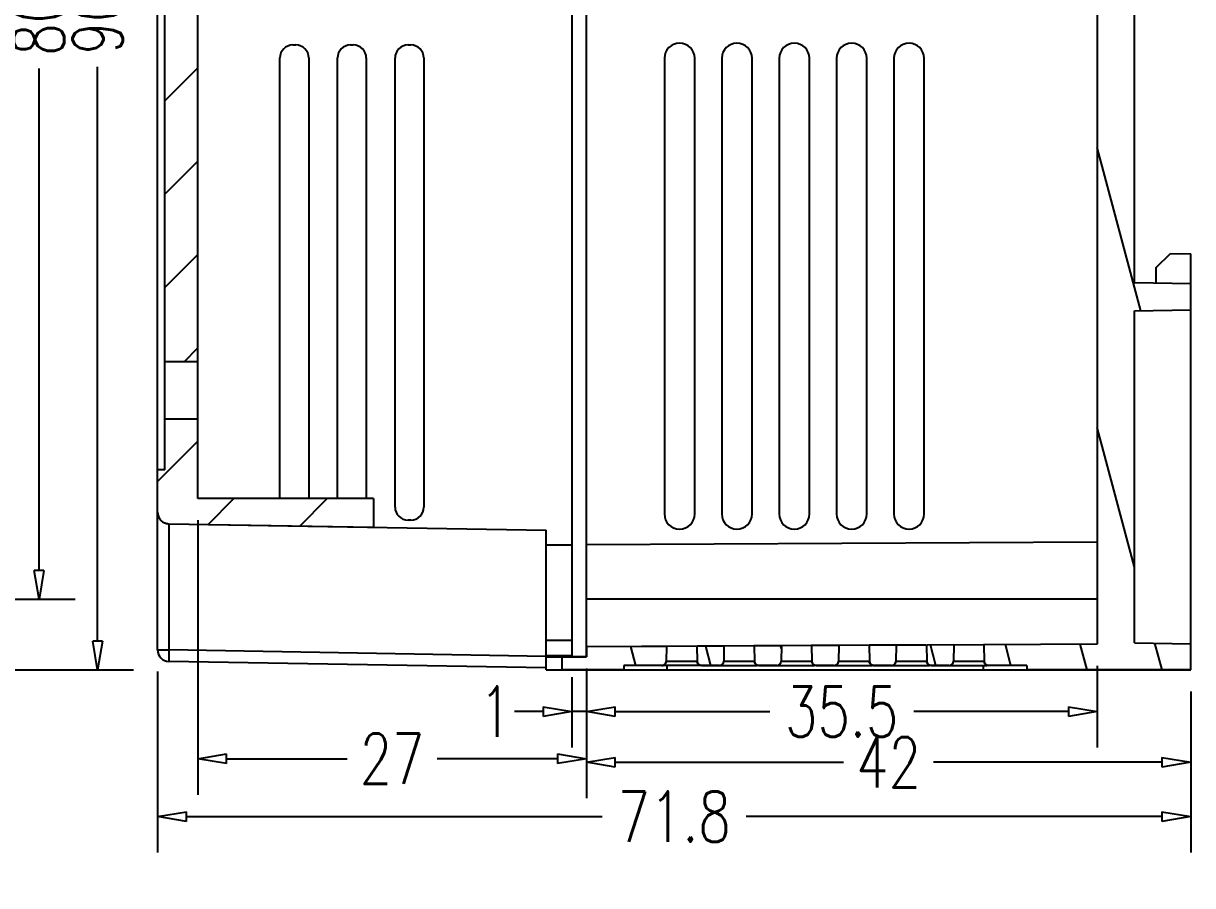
# Model space of a CAD drawing. Header units: millimetres. Extents: x -7873 to 0, y 0 to 2966.
# Drawn here: x -7280 to -7198.8, y 2537.7 to 2597.5 of the extents above; entities that cross this region are included whole.
import ezdxf

# ---------------------------------------------------------------- set-up
doc = ezdxf.new("R2010")
doc.units = ezdxf.units.MM
doc.header["$LTSCALE"] = 0.5
doc.layers.get('0').update_dxf_attribs({"linetype": 'CONTINUOUS'})
doc.layers.get('Defpoints').update_dxf_attribs({"linetype": 'CONTINUOUS'})
doc.layers.add('dim', color=3, linetype='CONTINUOUS')
doc.styles.add('romans', font='romans.shx', dxfattribs={"width": 0.75, "bigfont": 'fangsong.shx'})
doc.dimstyles.new('MSTD', dxfattribs={"dimtxt": 3.5, "dimasz": 2, "dimexe": 2.5, "dimexo": 1.5, "dimgap": 1, "dimtad": 0, "dimzin": 0, "dimdsep": 46, "dimtxsty": 'romans', "dimblk": 'CLOSEDBLANK', "dimcen": 0, "dimclrd": 92, "dimclre": 92, "dimclrt": 3, "dimadec": 0, "dimazin": 0, "dimtfac": 1, "dimtdec": 4, "dimtofl": 0, "dimtmove": 0, "dimatfit": 3, "dimfxl": 0, "dimtolj": 1, "dimtzin": 0, "dimarcsym": 0})

# ---------------------------------------------------------------- blocks, each defined once
blk = doc.blocks.new('_ClosedBlank')
at = {"color": 0, "linetype": 'ByBlock', "lineweight": -2}
for p, q in [((-1, 0.167), (0, 0)), ((-1, 0.167), (-1, -0.167)), ((0, 0), (-1, -0.167))]:
    blk.add_line(p, q, dxfattribs=at)
blk = doc.blocks.new('*D140')
at = {"layer": 'Defpoints', "color": 0}
for p in [(-1102.872, -2520.099), (-1102.872, -2600.099), (-1074.32, -2600.099)]:
    blk.add_point(p, dxfattribs=at)
at = {"layer": 'dim', "color": 92, "lineweight": -2}
for p, q in [((-1101.372, -2520.099), (-1071.82, -2520.099)), ((-1074.32, -2522.099), (-1074.32, -2556.974)), ((-1074.32, -2598.099), (-1074.32, -2563.224)), ((-1101.372, -2600.099), (-1071.82, -2600.099))]:
    blk.add_line(p, q, dxfattribs=at)
at = {"layer": 'dim', "color": 92, "lineweight": -2, "xscale": 2, "yscale": 2, "zscale": 2}
for p, rotation in [((-1074.32, -2520.099), 90), ((-1074.32, -2600.099), 270)]:
    blk.add_blockref('_ClosedBlank', p, dxfattribs=dict(at, rotation=rotation))
at = {"layer": 'dim', "color": 3, "insert": (-1074.32, -2560.099), "char_height": 3.5, "attachment_point": 5, "rotation": 90, "style": 'romans'}
blk.add_mtext('80', dxfattribs=at)
blk = doc.blocks.new('*D142')
at = {"layer": 'Defpoints', "color": 0}
for p in [(-1088.822, -2514.999), (-1088.822, -2604.999), (-1070.248, -2604.999)]:
    blk.add_point(p, dxfattribs=at)
at = {"layer": 'dim', "color": 92, "lineweight": -2}
for p, q in [((-1087.322, -2514.999), (-1067.748, -2514.999)), ((-1070.248, -2516.999), (-1070.248, -2556.874)), ((-1070.248, -2602.999), (-1070.248, -2563.124)), ((-1087.322, -2604.999), (-1067.748, -2604.999))]:
    blk.add_line(p, q, dxfattribs=at)
at = {"layer": 'dim', "color": 92, "lineweight": -2, "xscale": 2, "yscale": 2, "zscale": 2}
for p, rotation in [((-1070.248, -2514.999), 90), ((-1070.248, -2604.999), 270)]:
    blk.add_blockref('_ClosedBlank', p, dxfattribs=dict(at, rotation=rotation))
at = {"layer": 'dim', "color": 3, "insert": (-1070.248, -2559.999), "char_height": 3.5, "attachment_point": 5, "rotation": 90, "style": 'romans'}
blk.add_mtext('90', dxfattribs=at)
blk = doc.blocks.new('*D153')
at = {"layer": 'Defpoints', "color": 0}
for p in [(-1216.934, -2519.35), (-1218.81, -2520.847)]:
    blk.add_point(p, dxfattribs=at)
at = {"layer": 'dim', "color": 92, "lineweight": -2}
for p, q in [((-1209.923, -2513.754), (-1215.371, -2518.103)), ((-1218.81, -2520.847), (-1216.934, -2519.35)), ((-1220.373, -2522.095), (-1221.937, -2523.342))]:
    blk.add_line(p, q, dxfattribs=at)
at = {"layer": 'dim', "color": 92, "lineweight": -2, "xscale": 2, "yscale": 2, "zscale": 2}
for p, rotation in [((-1216.934, -2519.35), 218.5926208496094), ((-1218.81, -2520.847), 38.59262466430664)]:
    blk.add_blockref('_ClosedBlank', p, dxfattribs=dict(at, rotation=rotation))
at = {"layer": 'dim', "color": 3, "insert": (-1205.115, -2509.917), "char_height": 3.5, "attachment_point": 5, "rotation": 38.59263, "style": 'romans'}
blk.add_mtext('4-{\\fArial|b0|i0|c0|p32;M3}', dxfattribs=at)
blk = doc.blocks.new('*D154')
at = {"layer": 'Defpoints', "color": 0}
for p in [(-1229.752, -2523.874), (-1225.995, -2526.351)]:
    blk.add_point(p, dxfattribs=at)
at = {"layer": 'dim', "color": 92, "lineweight": -2}
for p, q in [((-1231.422, -2522.773), (-1233.091, -2521.672)), ((-1229.752, -2523.874), (-1225.995, -2526.351)), ((-1222.656, -2528.553), (-1224.325, -2527.452))]:
    blk.add_line(p, q, dxfattribs=at)
at = {"layer": 'dim', "color": 92, "lineweight": -2, "xscale": 2, "yscale": 2, "zscale": 2}
for p, rotation in [((-1229.752, -2523.874), 326.6013793945312), ((-1225.995, -2526.351), 146.6013793945312)]:
    blk.add_blockref('_ClosedBlank', p, dxfattribs=dict(at, rotation=rotation))
at = {"layer": 'dim', "color": 3, "insert": (-1216.133, -2532.853), "char_height": 3.5, "attachment_point": 5, "rotation": 326.60138, "style": 'romans'}
blk.add_mtext('4-∅4.5', dxfattribs=at)
blk = doc.blocks.new('*D156')
at = {"layer": 'Defpoints', "color": 0}
for p in [(-1066.083, -2603.614), (-994.283, -2604.999), (-1066.083, -2615.19)]:
    blk.add_point(p, dxfattribs=at)
at = {"layer": 'dim', "color": 92, "lineweight": -2}
for p, q in [((-1066.083, -2605.114), (-1066.083, -2617.69)), ((-994.283, -2606.499), (-994.283, -2617.69)), ((-1064.083, -2615.19), (-1035.183, -2615.19)), ((-996.283, -2615.19), (-1025.183, -2615.19))]:
    blk.add_line(p, q, dxfattribs=at)
at = {"layer": 'dim', "color": 92, "lineweight": -2, "xscale": 2, "yscale": 2, "zscale": 2, "rotation": 180}
blk.add_blockref('_ClosedBlank', (-1066.083, -2615.19), dxfattribs=at)
at = {"layer": 'dim', "color": 92, "lineweight": -2, "xscale": 2, "yscale": 2, "zscale": 2}
blk.add_blockref('_ClosedBlank', (-994.283, -2615.19), dxfattribs=at)
at = {"layer": 'dim', "color": 3, "insert": (-1030.183, -2615.19), "char_height": 3.5, "attachment_point": 5, "style": 'romans'}
blk.add_mtext('71.8', dxfattribs=at)
blk = doc.blocks.new('*D157')
at = {"layer": 'Defpoints', "color": 0}
for p in [(-1036.283, -2603.399), (-1000.783, -2603.213), (-1000.783, -2607.897)]:
    blk.add_point(p, dxfattribs=at)
at = {"layer": 'dim', "color": 92, "lineweight": -2}
for p, q in [((-1036.283, -2604.899), (-1036.283, -2610.397)), ((-1000.783, -2604.713), (-1000.783, -2610.397)), ((-1034.283, -2607.897), (-1023.533, -2607.897)), ((-1002.783, -2607.897), (-1013.533, -2607.897))]:
    blk.add_line(p, q, dxfattribs=at)
at = {"layer": 'dim', "color": 92, "lineweight": -2, "xscale": 2, "yscale": 2, "zscale": 2, "rotation": 180}
blk.add_blockref('_ClosedBlank', (-1036.283, -2607.897), dxfattribs=at)
at = {"layer": 'dim', "color": 92, "lineweight": -2, "xscale": 2, "yscale": 2, "zscale": 2}
blk.add_blockref('_ClosedBlank', (-1000.783, -2607.897), dxfattribs=at)
at = {"layer": 'dim', "color": 3, "insert": (-1018.533, -2607.897), "char_height": 3.5, "attachment_point": 5, "style": 'romans'}
blk.add_mtext('35.5', dxfattribs=at)
blk = doc.blocks.new('*D158')
at = {"layer": 'Defpoints', "color": 0}
for p in [(-1037.283, -2603.999), (-1036.283, -2604.099), (-1037.283, -2607.897)]:
    blk.add_point(p, dxfattribs=at)
at = {"layer": 'dim', "color": 92, "lineweight": -2}
for p, q in [((-1037.283, -2605.499), (-1037.283, -2610.397)), ((-1036.283, -2605.599), (-1036.283, -2610.397)), ((-1039.283, -2607.897), (-1041.283, -2607.897)), ((-1036.283, -2607.897), (-1037.283, -2607.897)), ((-1034.283, -2607.897), (-1032.283, -2607.897))]:
    blk.add_line(p, q, dxfattribs=at)
at = {"layer": 'dim', "color": 92, "lineweight": -2, "xscale": 2, "yscale": 2, "zscale": 2}
blk.add_blockref('_ClosedBlank', (-1037.283, -2607.897), dxfattribs=at)
at = {"layer": 'dim', "color": 92, "lineweight": -2, "xscale": 2, "yscale": 2, "zscale": 2, "rotation": 180}
blk.add_blockref('_ClosedBlank', (-1036.283, -2607.897), dxfattribs=at)
at = {"layer": 'dim', "color": 3, "insert": (-1042.596, -2607.897), "char_height": 3.5, "attachment_point": 5, "style": 'romans'}
blk.add_mtext('1', dxfattribs=at)
blk = doc.blocks.new('*D159')
at = {"layer": 'Defpoints', "color": 0}
for p in [(-1063.283, -2593.099), (-1036.283, -2603.399), (-1036.283, -2611.175)]:
    blk.add_point(p, dxfattribs=at)
at = {"layer": 'dim', "color": 92, "lineweight": -2}
for p, q in [((-1063.283, -2594.599), (-1063.283, -2613.675)), ((-1036.283, -2604.899), (-1036.283, -2613.675)), ((-1061.283, -2611.175), (-1052.908, -2611.175)), ((-1038.283, -2611.175), (-1046.658, -2611.175))]:
    blk.add_line(p, q, dxfattribs=at)
at = {"layer": 'dim', "color": 92, "lineweight": -2, "xscale": 2, "yscale": 2, "zscale": 2, "rotation": 180}
blk.add_blockref('_ClosedBlank', (-1063.283, -2611.175), dxfattribs=at)
at = {"layer": 'dim', "color": 92, "lineweight": -2, "xscale": 2, "yscale": 2, "zscale": 2}
blk.add_blockref('_ClosedBlank', (-1036.283, -2611.175), dxfattribs=at)
at = {"layer": 'dim', "color": 3, "insert": (-1049.783, -2611.175), "char_height": 3.5, "attachment_point": 5, "style": 'romans'}
blk.add_mtext('27', dxfattribs=at)
blk = doc.blocks.new('*D138')
at = {"layer": 'Defpoints', "color": 0}
for p in [(-1036.283, -2604.999), (-994.283, -2604.999), (-994.283, -2611.421)]:
    blk.add_point(p, dxfattribs=at)
at = {"layer": 'dim', "color": 92, "lineweight": -2}
for p, q in [((-1036.283, -2606.499), (-1036.283, -2613.921)), ((-994.283, -2606.499), (-994.283, -2613.921)), ((-1034.283, -2611.421), (-1018.408, -2611.421)), ((-996.283, -2611.421), (-1012.158, -2611.421))]:
    blk.add_line(p, q, dxfattribs=at)
at = {"layer": 'dim', "color": 92, "lineweight": -2, "xscale": 2, "yscale": 2, "zscale": 2, "rotation": 180}
blk.add_blockref('_ClosedBlank', (-1036.283, -2611.421), dxfattribs=at)
at = {"layer": 'dim', "color": 92, "lineweight": -2, "xscale": 2, "yscale": 2, "zscale": 2}
blk.add_blockref('_ClosedBlank', (-994.283, -2611.421), dxfattribs=at)
at = {"layer": 'dim', "color": 3, "insert": (-1015.283, -2611.421), "char_height": 3.5, "attachment_point": 5, "style": 'romans'}
blk.add_mtext('42', dxfattribs=at)
blk = doc.blocks.new('*D179')
at = {"layer": 'Defpoints', "color": 0}
for p in [(-1177.981, -2559.449), (-1181.764, -2560.748)]:
    blk.add_point(p, dxfattribs=at)
at = {"layer": 'dim', "color": 92, "lineweight": -2}
for p, q in [((-1176.089, -2558.799), (-1174.198, -2558.149)), ((-1177.981, -2559.449), (-1181.764, -2560.748)), ((-1195.447, -2565.449), (-1183.655, -2561.398))]:
    blk.add_line(p, q, dxfattribs=at)
at = {"layer": 'dim', "color": 92, "lineweight": -2, "xscale": 2, "yscale": 2, "zscale": 2}
for p, rotation in [((-1177.981, -2559.449), 198.9591979980469), ((-1181.764, -2560.748), 18.95920181274414)]:
    blk.add_blockref('_ClosedBlank', p, dxfattribs=dict(at, rotation=rotation))
at = {"layer": 'dim', "color": 3, "insert": (-1202.304, -2567.805), "char_height": 3.5, "attachment_point": 5, "rotation": 18.9592, "style": 'romans'}
blk.add_mtext('25-∅4', dxfattribs=at)
blk = doc.blocks.new('*D189')
at = {"layer": 'Defpoints', "color": 0}
for p in [(-1172.358, -2547.054), (-1163.507, -2548.683)]:
    blk.add_point(p, dxfattribs=at)
at = {"layer": 'dim', "color": 92, "lineweight": -2}
for p, q in [((-1182.404, -2545.204), (-1174.325, -2546.692)), ((-1163.507, -2548.683), (-1172.358, -2547.054)), ((-1161.54, -2549.046), (-1159.573, -2549.408))]:
    blk.add_line(p, q, dxfattribs=at)
at = {"layer": 'dim', "color": 92, "lineweight": -2, "xscale": 2, "yscale": 2, "zscale": 2}
for p, rotation in [((-1172.358, -2547.054), 349.5682678222656), ((-1163.507, -2548.683), 169.5682830810547)]:
    blk.add_blockref('_ClosedBlank', p, dxfattribs=dict(at, rotation=rotation))
at = {"layer": 'dim', "color": 3, "insert": (-1188.182, -2544.141), "char_height": 3.5, "attachment_point": 5, "rotation": 349.56828, "style": 'romans'}
blk.add_mtext('4-∅9', dxfattribs=at)

msp = doc.modelspace()

# ---------------------------------------------------------------- hatches: boundary and pattern name
h = msp.add_hatch()
h.set_pattern_fill('DEFAULT__1', color=2, scale=5.03484, angle=285, style=0)
h.set_pattern_definition([(285, (-7559.604, 2393.5107), (4.86328, 1.30311), [])])
edge = h.paths.add_edge_path()
edge.add_line((-7242.591, 2641.545), (-7242.591, 2642.445))
edge.add_line((-7242.591, 2642.445), (-7238.291, 2642.445))
edge.add_line((-7238.291, 2642.445), (-7238.291, 2642.145))
edge.add_line((-7238.291, 2642.145), (-7235.636, 2642.145))
edge.add_spline(control_points=[(-7235.636, 2642.145), (-7235.463, 2642.145), (-7235.339, 2642.023), (-7235.336, 2641.85)], knot_values=[0, 0, 0, 0, 1, 1, 1, 1], degree=3, periodic=0)
edge.add_line((-7235.336, 2641.85), (-7235.318, 2640.816))
edge.add_line((-7235.318, 2640.816), (-7240.891, 2640.845))
edge.add_line((-7240.891, 2640.845), (-7240.891, 2641.545))
edge.add_line((-7240.891, 2641.545), (-7242.591, 2641.545))
edge = h.paths.add_edge_path()
edge.add_line((-7240.891, 2554.245), (-7240.891, 2553.545))
edge.add_line((-7240.891, 2553.545), (-7242.591, 2553.545))
edge.add_line((-7242.591, 2553.545), (-7242.591, 2552.645))
edge.add_line((-7242.591, 2552.645), (-7238.291, 2552.645))
edge.add_line((-7238.291, 2552.645), (-7238.291, 2552.945))
edge.add_line((-7238.291, 2552.945), (-7235.636, 2552.945))
edge.add_spline(control_points=[(-7235.636, 2552.945), (-7235.463, 2552.945), (-7235.339, 2553.066), (-7235.336, 2553.24)], knot_values=[0, 0, 0, 0, 1, 1, 1, 1], degree=3, periodic=0)
edge.add_line((-7235.336, 2553.24), (-7235.318, 2554.274))
edge.add_line((-7235.318, 2554.274), (-7240.891, 2554.245))
edge = h.paths.add_edge_path()
edge.add_line((-7198.891, 2552.645), (-7198.891, 2554.445))
edge.add_line((-7198.891, 2554.445), (-7202.791, 2554.513))
edge.add_line((-7202.791, 2554.513), (-7202.791, 2577.577))
edge.add_line((-7202.791, 2577.577), (-7198.891, 2577.645))
edge.add_line((-7198.891, 2577.645), (-7198.891, 2579.477))
edge.add_line((-7198.891, 2579.477), (-7202.791, 2579.545))
edge.add_line((-7202.791, 2579.545), (-7202.791, 2615.477))
edge.add_line((-7202.791, 2615.477), (-7198.891, 2615.545))
edge.add_line((-7198.891, 2615.545), (-7198.891, 2617.445))
edge.add_line((-7198.891, 2617.445), (-7202.791, 2617.445))
edge.add_line((-7202.791, 2617.445), (-7202.791, 2640.645))
edge.add_line((-7202.791, 2640.645), (-7198.891, 2640.645))
edge.add_line((-7198.891, 2640.645), (-7198.891, 2642.445))
edge.add_line((-7198.891, 2642.445), (-7210.291, 2642.445))
edge.add_line((-7210.291, 2642.445), (-7210.291, 2642.145))
edge.add_line((-7210.291, 2642.145), (-7212.946, 2642.145))
edge.add_spline(control_points=[(-7212.946, 2642.145), (-7213.12, 2642.145), (-7213.243, 2642.023), (-7213.246, 2641.85)], knot_values=[0, 0, 0, 0, 1, 1, 1, 1], degree=3, periodic=0)
edge.add_line((-7213.246, 2641.85), (-7213.266, 2640.7))
edge.add_line((-7213.266, 2640.7), (-7205.391, 2640.659))
edge.add_line((-7205.391, 2640.659), (-7205.391, 2554.431))
edge.add_line((-7205.391, 2554.431), (-7213.266, 2554.39))
edge.add_line((-7213.266, 2554.39), (-7213.246, 2553.24))
edge.add_spline(control_points=[(-7212.946, 2552.945), (-7213.12, 2552.945), (-7213.243, 2553.066), (-7213.246, 2553.24)], knot_values=[0, 0, 0, 0, 1, 1, 1, 1], degree=3, periodic=0)
edge.add_line((-7212.946, 2552.945), (-7210.291, 2552.945))
edge.add_line((-7210.291, 2552.945), (-7210.291, 2552.645))
edge.add_line((-7210.291, 2552.645), (-7198.891, 2552.645))
edge = h.paths.add_edge_path()
edge.add_line((-7215.366, 2554.379), (-7217.256, 2554.369))
edge.add_line((-7217.256, 2554.369), (-7217.236, 2553.24))
edge.add_spline(control_points=[(-7216.936, 2552.945), (-7217.11, 2552.945), (-7217.233, 2553.066), (-7217.236, 2553.24)], knot_values=[0, 0, 0, 0, 1, 1, 1, 1], degree=3, periodic=0)
edge.add_line((-7216.936, 2552.945), (-7215.686, 2552.945))
edge.add_spline(control_points=[(-7215.686, 2552.945), (-7215.513, 2552.945), (-7215.389, 2553.066), (-7215.386, 2553.24)], knot_values=[0, 0, 0, 0, 1, 1, 1, 1], degree=3, periodic=0)
edge.add_line((-7215.386, 2553.24), (-7215.366, 2554.379))
edge = h.paths.add_edge_path()
edge.add_line((-7219.356, 2554.358), (-7221.245, 2554.348))
edge.add_line((-7221.245, 2554.348), (-7221.226, 2553.24))
edge.add_spline(control_points=[(-7220.926, 2552.945), (-7221.1, 2552.945), (-7221.223, 2553.066), (-7221.226, 2553.24)], knot_values=[0, 0, 0, 0, 1, 1, 1, 1], degree=3, periodic=0)
edge.add_line((-7220.926, 2552.945), (-7219.676, 2552.945))
edge.add_spline(control_points=[(-7219.676, 2552.945), (-7219.503, 2552.945), (-7219.379, 2553.066), (-7219.376, 2553.24)], knot_values=[0, 0, 0, 0, 1, 1, 1, 1], degree=3, periodic=0)
edge.add_line((-7219.376, 2553.24), (-7219.356, 2554.358))
edge = h.paths.add_edge_path()
edge.add_line((-7223.347, 2554.337), (-7225.235, 2554.327))
edge.add_line((-7225.235, 2554.327), (-7225.216, 2553.24))
edge.add_spline(control_points=[(-7224.916, 2552.945), (-7225.09, 2552.945), (-7225.213, 2553.066), (-7225.216, 2553.24)], knot_values=[0, 0, 0, 0, 1, 1, 1, 1], degree=3, periodic=0)
edge.add_line((-7224.916, 2552.945), (-7223.666, 2552.945))
edge.add_spline(control_points=[(-7223.666, 2552.945), (-7223.493, 2552.945), (-7223.369, 2553.066), (-7223.366, 2553.24)], knot_values=[0, 0, 0, 0, 1, 1, 1, 1], degree=3, periodic=0)
edge.add_line((-7223.366, 2553.24), (-7223.347, 2554.337))
edge = h.paths.add_edge_path()
edge.add_line((-7227.337, 2554.316), (-7229.225, 2554.306))
edge.add_line((-7229.225, 2554.306), (-7229.206, 2553.24))
edge.add_spline(control_points=[(-7228.906, 2552.945), (-7229.08, 2552.945), (-7229.203, 2553.066), (-7229.206, 2553.24)], knot_values=[0, 0, 0, 0, 1, 1, 1, 1], degree=3, periodic=0)
edge.add_line((-7228.906, 2552.945), (-7227.656, 2552.945))
edge.add_spline(control_points=[(-7227.656, 2552.945), (-7227.483, 2552.945), (-7227.359, 2553.066), (-7227.356, 2553.24)], knot_values=[0, 0, 0, 0, 1, 1, 1, 1], degree=3, periodic=0)
edge.add_line((-7227.356, 2553.24), (-7227.337, 2554.316))
edge = h.paths.add_edge_path()
edge.add_line((-7231.327, 2554.295), (-7233.214, 2554.285))
edge.add_line((-7233.214, 2554.285), (-7233.196, 2553.24))
edge.add_spline(control_points=[(-7232.896, 2552.945), (-7233.07, 2552.945), (-7233.193, 2553.066), (-7233.196, 2553.24)], knot_values=[0, 0, 0, 0, 1, 1, 1, 1], degree=3, periodic=0)
edge.add_line((-7232.896, 2552.945), (-7231.646, 2552.945))
edge.add_spline(control_points=[(-7231.646, 2552.945), (-7231.473, 2552.945), (-7231.349, 2553.066), (-7231.346, 2553.24)], knot_values=[0, 0, 0, 0, 1, 1, 1, 1], degree=3, periodic=0)
edge.add_line((-7231.346, 2553.24), (-7231.327, 2554.295))
edge = h.paths.add_edge_path()
edge.add_line((-7215.366, 2640.711), (-7217.256, 2640.721))
edge.add_line((-7217.256, 2640.721), (-7217.236, 2641.85))
edge.add_spline(control_points=[(-7216.936, 2642.145), (-7217.11, 2642.145), (-7217.233, 2642.023), (-7217.236, 2641.85)], knot_values=[0, 0, 0, 0, 1, 1, 1, 1], degree=3, periodic=0)
edge.add_line((-7216.936, 2642.145), (-7215.686, 2642.145))
edge.add_spline(control_points=[(-7215.686, 2642.145), (-7215.513, 2642.145), (-7215.389, 2642.023), (-7215.386, 2641.85)], knot_values=[0, 0, 0, 0, 1, 1, 1, 1], degree=3, periodic=0)
edge.add_line((-7215.386, 2641.85), (-7215.366, 2640.711))
edge = h.paths.add_edge_path()
edge.add_line((-7219.356, 2640.732), (-7221.245, 2640.742))
edge.add_line((-7221.245, 2640.742), (-7221.226, 2641.85))
edge.add_spline(control_points=[(-7220.926, 2642.145), (-7221.1, 2642.145), (-7221.223, 2642.023), (-7221.226, 2641.85)], knot_values=[0, 0, 0, 0, 1, 1, 1, 1], degree=3, periodic=0)
edge.add_line((-7220.926, 2642.145), (-7219.676, 2642.145))
edge.add_spline(control_points=[(-7219.676, 2642.145), (-7219.503, 2642.145), (-7219.379, 2642.023), (-7219.376, 2641.85)], knot_values=[0, 0, 0, 0, 1, 1, 1, 1], degree=3, periodic=0)
edge.add_line((-7219.376, 2641.85), (-7219.356, 2640.732))
edge = h.paths.add_edge_path()
edge.add_line((-7223.347, 2640.753), (-7225.235, 2640.763))
edge.add_line((-7225.235, 2640.763), (-7225.216, 2641.85))
edge.add_spline(control_points=[(-7224.916, 2642.145), (-7225.09, 2642.145), (-7225.213, 2642.023), (-7225.216, 2641.85)], knot_values=[0, 0, 0, 0, 1, 1, 1, 1], degree=3, periodic=0)
edge.add_line((-7224.916, 2642.145), (-7223.666, 2642.145))
edge.add_spline(control_points=[(-7223.666, 2642.145), (-7223.493, 2642.145), (-7223.369, 2642.023), (-7223.366, 2641.85)], knot_values=[0, 0, 0, 0, 1, 1, 1, 1], degree=3, periodic=0)
edge.add_line((-7223.366, 2641.85), (-7223.347, 2640.753))
edge = h.paths.add_edge_path()
edge.add_line((-7227.337, 2640.774), (-7229.225, 2640.784))
edge.add_line((-7229.225, 2640.784), (-7229.206, 2641.85))
edge.add_spline(control_points=[(-7228.906, 2642.145), (-7229.08, 2642.145), (-7229.203, 2642.023), (-7229.206, 2641.85)], knot_values=[0, 0, 0, 0, 1, 1, 1, 1], degree=3, periodic=0)
edge.add_line((-7228.906, 2642.145), (-7227.656, 2642.145))
edge.add_spline(control_points=[(-7227.656, 2642.145), (-7227.483, 2642.145), (-7227.359, 2642.023), (-7227.356, 2641.85)], knot_values=[0, 0, 0, 0, 1, 1, 1, 1], degree=3, periodic=0)
edge.add_line((-7227.356, 2641.85), (-7227.337, 2640.774))
edge = h.paths.add_edge_path()
edge.add_line((-7231.327, 2640.795), (-7233.214, 2640.805))
edge.add_line((-7233.214, 2640.805), (-7233.196, 2641.85))
edge.add_spline(control_points=[(-7232.896, 2642.145), (-7233.07, 2642.145), (-7233.193, 2642.023), (-7233.196, 2641.85)], knot_values=[0, 0, 0, 0, 1, 1, 1, 1], degree=3, periodic=0)
edge.add_line((-7232.896, 2642.145), (-7231.646, 2642.145))
edge.add_spline(control_points=[(-7231.646, 2642.145), (-7231.473, 2642.145), (-7231.349, 2642.023), (-7231.346, 2641.85)], knot_values=[0, 0, 0, 0, 1, 1, 1, 1], degree=3, periodic=0)
edge.add_line((-7231.346, 2641.85), (-7231.327, 2640.795))
h = msp.add_hatch()
h.set_pattern_fill('A', color=2, scale=4.584412, angle=45, style=0)
h.set_pattern_definition([(45, (-7559.604, 2393.5107), (-3.24167, 3.24167), [])])
edge = h.paths.add_edge_path()
edge.add_line((-7270.191, 2566.545), (-7270.691, 2566.545))
edge.add_line((-7270.691, 2566.545), (-7270.691, 2563.593))
edge.add_spline(control_points=[(-7270.691, 2563.593), (-7270.691, 2563.131), (-7270.367, 2562.801), (-7269.905, 2562.793)], knot_values=[0, 0, 0, 0, 1, 1, 1, 1], degree=3, periodic=0)
edge.add_line((-7269.905, 2562.793), (-7255.691, 2562.545))
edge.add_line((-7255.691, 2562.545), (-7255.691, 2564.545))
edge.add_line((-7255.691, 2564.545), (-7267.891, 2564.545))
edge.add_line((-7267.891, 2564.545), (-7267.891, 2570.045))
edge.add_line((-7267.891, 2570.045), (-7270.191, 2570.045))
edge.add_line((-7270.191, 2570.045), (-7270.191, 2566.545))
edge = h.paths.add_edge_path()
edge.add_spline(control_points=[(-7270.691, 2631.497), (-7270.691, 2631.959), (-7270.367, 2632.289), (-7269.905, 2632.297)], knot_values=[0, 0, 0, 0, 1, 1, 1, 1], degree=3, periodic=0)
edge.add_line((-7269.905, 2632.297), (-7255.691, 2632.545))
edge.add_line((-7255.691, 2632.545), (-7255.691, 2630.545))
edge.add_line((-7255.691, 2630.545), (-7267.891, 2630.545))
edge.add_line((-7267.891, 2630.545), (-7267.891, 2625.045))
edge.add_line((-7267.891, 2625.045), (-7270.191, 2625.045))
edge.add_line((-7270.191, 2625.045), (-7270.191, 2628.545))
edge.add_line((-7270.191, 2628.545), (-7270.691, 2628.545))
edge.add_line((-7270.691, 2628.545), (-7270.691, 2631.497))
h.paths.add_polyline_path([(-7267.891, 2574.045), (-7267.891, 2621.045), (-7270.191, 2621.045), (-7270.191, 2574.045)])

# ---------------------------------------------------------------- linework, layer by layer
at = {"color": 7, "linetype": 'Continuous'}
for p, q in [((-7270.691, 2554.029), (-7270.691, 2641.061)), ((-7241.891, 2641.445), (-7241.891, 2553.645)), ((-7240.891, 2553.545), (-7240.891, 2641.545)), ((-7205.391, 2640.659), (-7205.391, 2554.431)), ((-7205.391, 2640.659), (-7205.391, 2554.431)), ((-7267.891, 2564.545), (-7267.891, 2630.545)), ((-7270.191, 2566.545), (-7270.191, 2628.545)), ((-7270.191, 2574.045), (-7270.191, 2621.045)), ((-7267.891, 2574.045), (-7267.891, 2621.045)), ((-7202.791, 2579.545), (-7202.791, 2615.477)), ((-7202.791, 2579.545), (-7202.791, 2615.477)), ((-7261.287, 2596.045), (-7261.087, 2596.045)), ((-7257.287, 2596.045), (-7257.087, 2596.045)), ((-7253.287, 2596.045), (-7253.087, 2596.045)), ((-7262.187, 2564.545), (-7262.187, 2595.145)), ((-7260.187, 2595.145), (-7260.187, 2564.545)), ((-7258.187, 2564.545), (-7258.187, 2595.145)), ((-7256.187, 2595.145), (-7256.187, 2564.545)), ((-7254.187, 2563.945), (-7254.187, 2595.145)), ((-7252.187, 2595.145), (-7252.187, 2563.945)), ((-7235.468, 2595.12), (-7235.468, 2563.47)), ((-7233.364, 2563.47), (-7233.364, 2595.12)), ((-7231.48, 2595.12), (-7231.48, 2563.47)), ((-7229.377, 2563.47), (-7229.377, 2595.12)), ((-7227.492, 2595.12), (-7227.492, 2563.47)), ((-7225.39, 2563.47), (-7225.39, 2595.12)), ((-7223.504, 2595.12), (-7223.504, 2563.47)), ((-7221.403, 2563.47), (-7221.403, 2595.12)), ((-7219.516, 2595.12), (-7219.516, 2563.47)), ((-7217.416, 2563.47), (-7217.416, 2595.12)), ((-7201.291, 2580.587), (-7200.291, 2581.569)), ((-7200.291, 2581.569), (-7198.891, 2581.545)), ((-7198.891, 2552.645), (-7198.891, 2581.545)), ((-7201.291, 2579.519), (-7201.291, 2580.587)), ((-7202.791, 2579.545), (-7198.891, 2579.477)), ((-7202.791, 2579.545), (-7198.891, 2579.477)), ((-7198.891, 2577.645), (-7198.891, 2579.477)), ((-7202.791, 2577.577), (-7198.891, 2577.645)), ((-7202.791, 2577.577), (-7198.891, 2577.645)), ((-7202.791, 2554.513), (-7202.791, 2577.577)), ((-7202.791, 2554.513), (-7202.791, 2577.577)), ((-7267.891, 2574.045), (-7270.191, 2574.045)), ((-7267.891, 2574.045), (-7270.191, 2574.045)), ((-7270.191, 2566.545), (-7270.191, 2570.045)), ((-7267.891, 2570.045), (-7270.191, 2570.045)), ((-7267.891, 2570.045), (-7270.191, 2570.045)), ((-7267.891, 2564.545), (-7267.891, 2570.045)), ((-7270.191, 2566.545), (-7270.691, 2566.545)), ((-7270.691, 2563.593), (-7270.691, 2566.545)), ((-7270.191, 2566.545), (-7270.691, 2566.545)), ((-7255.691, 2564.545), (-7267.891, 2564.545)), ((-7255.691, 2564.545), (-7267.891, 2564.545)), ((-7255.691, 2564.545), (-7255.691, 2562.545)), ((-7255.691, 2564.545), (-7255.691, 2562.545)), ((-7269.905, 2562.793), (-7255.691, 2562.545)), ((-7269.905, 2562.793), (-7243.691, 2562.335)), ((-7269.898, 2562.793), (-7269.898, 2554.029)), ((-7253.087, 2563.045), (-7253.287, 2563.045)), ((-7243.691, 2552.645), (-7243.691, 2562.335)), ((-7241.891, 2561.297), (-7243.691, 2561.297)), ((-7240.891, 2561.345), (-7205.391, 2561.531)), ((-7205.391, 2557.545), (-7240.891, 2557.545)), ((-7241.891, 2554.672), (-7243.691, 2554.672)), ((-7270.691, 2554.029), (-7269.898, 2554.029)), ((-7243.691, 2553.572), (-7269.898, 2554.029)), ((-7233.25, 2554.285), (-7240.891, 2554.245)), ((-7235.318, 2554.274), (-7240.891, 2554.245)), ((-7240.891, 2554.245), (-7240.891, 2553.545)), ((-7235.318, 2554.274), (-7235.336, 2553.24)), ((-7235.318, 2554.274), (-7235.336, 2553.24)), ((-7229.261, 2554.306), (-7233.214, 2554.285)), ((-7231.327, 2554.295), (-7233.214, 2554.285)), ((-7233.214, 2554.285), (-7233.196, 2553.24)), ((-7233.214, 2554.285), (-7233.196, 2553.24)), ((-7231.327, 2554.295), (-7231.346, 2553.24)), ((-7231.327, 2554.295), (-7231.346, 2553.24)), ((-7225.271, 2554.327), (-7229.225, 2554.306)), ((-7227.337, 2554.316), (-7229.225, 2554.306)), ((-7229.225, 2554.306), (-7229.206, 2553.24)), ((-7229.225, 2554.306), (-7229.206, 2553.24)), ((-7227.337, 2554.316), (-7227.356, 2553.24)), ((-7227.337, 2554.316), (-7227.356, 2553.24)), ((-7221.281, 2554.348), (-7225.235, 2554.327)), ((-7223.347, 2554.337), (-7225.235, 2554.327)), ((-7225.235, 2554.327), (-7225.216, 2553.24)), ((-7225.235, 2554.327), (-7225.216, 2553.24)), ((-7223.347, 2554.337), (-7223.366, 2553.24)), ((-7223.347, 2554.337), (-7223.366, 2553.24)), ((-7217.292, 2554.368), (-7221.245, 2554.348)), ((-7219.356, 2554.358), (-7221.245, 2554.348)), ((-7221.245, 2554.348), (-7221.226, 2553.24)), ((-7221.245, 2554.348), (-7221.226, 2553.24)), ((-7219.356, 2554.358), (-7219.376, 2553.24)), ((-7219.356, 2554.358), (-7219.376, 2553.24)), ((-7213.302, 2554.389), (-7217.256, 2554.369)), ((-7215.366, 2554.379), (-7217.256, 2554.369)), ((-7217.256, 2554.369), (-7217.236, 2553.24)), ((-7217.256, 2554.369), (-7217.236, 2553.24)), ((-7215.366, 2554.379), (-7215.386, 2553.24)), ((-7215.366, 2554.379), (-7215.386, 2553.24)), ((-7205.391, 2554.431), (-7213.266, 2554.39)), ((-7205.391, 2554.431), (-7213.266, 2554.39)), ((-7213.266, 2554.39), (-7213.246, 2553.24)), ((-7213.266, 2554.39), (-7213.246, 2553.24)), ((-7202.791, 2554.513), (-7198.891, 2554.445)), ((-7202.791, 2554.513), (-7198.891, 2554.445)), ((-7198.891, 2552.645), (-7198.891, 2554.445)), ((-7243.691, 2552.772), (-7269.905, 2553.229)), ((-7243.691, 2553.645), (-7241.891, 2553.645)), ((-7243.691, 2553.545), (-7240.891, 2553.545)), ((-7242.591, 2553.545), (-7242.591, 2552.645)), ((-7240.891, 2553.545), (-7242.591, 2553.545)), ((-7242.591, 2553.545), (-7242.591, 2552.645)), ((-7235.334, 2553.24), (-7233.233, 2553.24)), ((-7231.344, 2553.24), (-7229.243, 2553.24)), ((-7227.354, 2553.24), (-7225.253, 2553.24)), ((-7223.364, 2553.24), (-7221.263, 2553.24)), ((-7219.374, 2553.24), (-7217.273, 2553.24)), ((-7215.384, 2553.24), (-7213.283, 2553.24)), ((-7243.691, 2552.645), (-7198.891, 2552.645)), ((-7238.291, 2552.645), (-7242.591, 2552.645)), ((-7235.636, 2552.945), (-7238.291, 2552.945)), ((-7238.291, 2552.945), (-7238.291, 2552.645)), ((-7233.008, 2552.945), (-7238.291, 2552.945)), ((-7238.291, 2552.945), (-7238.291, 2552.645)), ((-7235.291, 2552.945), (-7235.291, 2552.645)), ((-7231.646, 2552.945), (-7232.896, 2552.945)), ((-7232.896, 2552.945), (-7229.018, 2552.945)), ((-7227.656, 2552.945), (-7228.906, 2552.945)), ((-7228.906, 2552.945), (-7225.028, 2552.945)), ((-7223.666, 2552.945), (-7224.916, 2552.945)), ((-7224.916, 2552.945), (-7221.038, 2552.945)), ((-7219.676, 2552.945), (-7220.926, 2552.945)), ((-7220.926, 2552.945), (-7217.048, 2552.945)), ((-7215.686, 2552.945), (-7216.936, 2552.945)), ((-7216.936, 2552.945), (-7213.058, 2552.945)), ((-7213.291, 2552.645), (-7213.291, 2552.945)), ((-7210.291, 2552.945), (-7212.946, 2552.945)), ((-7210.291, 2552.945), (-7212.946, 2552.945)), ((-7210.291, 2552.945), (-7210.291, 2552.645)), ((-7210.291, 2552.945), (-7210.291, 2552.645)), ((-7198.891, 2552.645), (-7210.291, 2552.645))]:
    msp.add_line(p, q, dxfattribs=at)
for centre, radius, start, end in [((-7234.416, 2595.12), 1.052, 0.00088, 179.9977), ((-7230.429, 2595.12), 1.051, 0.00088, 179.9977), ((-7226.441, 2595.12), 1.051, 0.00088, 179.9977), ((-7222.454, 2595.12), 1.051, 0.00088, 179.9977), ((-7218.466, 2595.12), 1.05, 0.00088, 179.9977), ((-7261.287, 2595.145), 0.9, 90, 180), ((-7261.087, 2595.145), 0.9, 0, 90), ((-7257.287, 2595.145), 0.9, 90, 180), ((-7257.087, 2595.145), 0.9, 0, 90), ((-7253.287, 2595.145), 0.9, 90, 180), ((-7253.087, 2595.145), 0.9, 0, 90), ((-7269.891, 2563.593), 0.8, 180, 269), ((-7253.287, 2563.945), 0.9, 180, 270), ((-7253.087, 2563.945), 0.9, 270, 0), ((-7234.416, 2563.47), 1.052, 180.00115, 359.99749), ((-7230.429, 2563.47), 1.051, 180.00115, 359.99749), ((-7226.441, 2563.47), 1.051, 180.00115, 359.99749), ((-7222.454, 2563.47), 1.051, 180.00115, 359.99749), ((-7218.466, 2563.47), 1.05, 180.00115, 359.99749), ((-7269.891, 2554.029), 0.8, 180, 269), ((-7235.636, 2553.245), 0.3, 270, 359), ((-7232.896, 2553.245), 0.3, 181, 270), ((-7231.646, 2553.245), 0.3, 270, 359), ((-7228.906, 2553.245), 0.3, 181, 270), ((-7227.656, 2553.245), 0.3, 270, 359), ((-7224.916, 2553.245), 0.3, 181, 270), ((-7223.666, 2553.245), 0.3, 270, 359), ((-7220.926, 2553.245), 0.3, 181, 270), ((-7219.676, 2553.245), 0.3, 270, 359), ((-7216.936, 2553.245), 0.3, 181, 270), ((-7215.686, 2553.245), 0.3, 270, 359), ((-7212.946, 2553.245), 0.3, 181, 270)]:
    msp.add_arc(centre, radius, start, end, dxfattribs=at)
for points, start_tangent, end_tangent in [([(-7270.691, 2563.593), (-7270.691, 2563.575), (-7270.69, 2563.558), (-7270.689, 2563.54), (-7270.688, 2563.522), (-7270.686, 2563.504), (-7270.684, 2563.485), (-7270.681, 2563.467), (-7270.678, 2563.449), (-7270.674, 2563.43), (-7270.67, 2563.412), (-7270.666, 2563.393), (-7270.661, 2563.375), (-7270.655, 2563.356), (-7270.649, 2563.338), (-7270.643, 2563.32), (-7270.636, 2563.301), (-7270.629, 2563.283), (-7270.621, 2563.265), (-7270.612, 2563.247), (-7270.603, 2563.229), (-7270.594, 2563.211), (-7270.584, 2563.194), (-7270.574, 2563.176), (-7270.563, 2563.159), (-7270.552, 2563.142), (-7270.54, 2563.126), (-7270.528, 2563.109), (-7270.516, 2563.093), (-7270.503, 2563.077), (-7270.49, 2563.062), (-7270.476, 2563.047), (-7270.462, 2563.032), (-7270.447, 2563.018), (-7270.432, 2563.004), (-7270.417, 2562.99), (-7270.401, 2562.977), (-7270.386, 2562.964), (-7270.369, 2562.952), (-7270.353, 2562.94), (-7270.336, 2562.928), (-7270.319, 2562.917), (-7270.302, 2562.907), (-7270.285, 2562.897), (-7270.267, 2562.887), (-7270.25, 2562.878), (-7270.232, 2562.869), (-7270.214, 2562.861), (-7270.196, 2562.853), (-7270.177, 2562.846), (-7270.159, 2562.839), (-7270.141, 2562.833), (-7270.122, 2562.827), (-7270.104, 2562.822), (-7270.086, 2562.817), (-7270.067, 2562.813), (-7270.049, 2562.809), (-7270.031, 2562.805), (-7270.012, 2562.802), (-7269.994, 2562.8), (-7269.976, 2562.797), (-7269.958, 2562.796), (-7269.94, 2562.794), (-7269.923, 2562.793), (-7269.905, 2562.793)], (0, -1), (0.999848, -0.017452)), ([(-7269.898, 2554.029), (-7269.903, 2553.728), (-7269.906, 2553.466), (-7269.907, 2553.291), (-7269.905, 2553.229)], (-0.017451, -0.999848), (0.999848, -0.017452)), ([(-7235.636, 2552.945), (-7235.623, 2552.945), (-7235.609, 2552.946), (-7235.595, 2552.948), (-7235.582, 2552.95), (-7235.568, 2552.953), (-7235.554, 2552.956), (-7235.54, 2552.961), (-7235.526, 2552.966), (-7235.513, 2552.971), (-7235.499, 2552.978), (-7235.486, 2552.985), (-7235.473, 2552.993), (-7235.461, 2553.001), (-7235.448, 2553.011), (-7235.437, 2553.02), (-7235.426, 2553.031), (-7235.415, 2553.042), (-7235.405, 2553.053), (-7235.395, 2553.065), (-7235.387, 2553.078), (-7235.378, 2553.091), (-7235.371, 2553.104), (-7235.364, 2553.117), (-7235.358, 2553.131), (-7235.353, 2553.144), (-7235.349, 2553.158), (-7235.345, 2553.172), (-7235.342, 2553.186), (-7235.339, 2553.199), (-7235.338, 2553.213), (-7235.336, 2553.226), (-7235.336, 2553.24)], (1, 0), (0.017452, 0.999848)), ([(-7232.896, 2552.945), (-7232.909, 2552.945), (-7232.923, 2552.946), (-7232.937, 2552.948), (-7232.95, 2552.95), (-7232.964, 2552.953), (-7232.978, 2552.956), (-7232.992, 2552.961), (-7233.006, 2552.966), (-7233.019, 2552.971), (-7233.033, 2552.978), (-7233.046, 2552.985), (-7233.059, 2552.993), (-7233.071, 2553.001), (-7233.084, 2553.011), (-7233.095, 2553.02), (-7233.106, 2553.031), (-7233.117, 2553.042), (-7233.127, 2553.053), (-7233.137, 2553.065), (-7233.145, 2553.078), (-7233.154, 2553.091), (-7233.161, 2553.104), (-7233.168, 2553.117), (-7233.174, 2553.131), (-7233.179, 2553.144), (-7233.183, 2553.158), (-7233.187, 2553.172), (-7233.19, 2553.186), (-7233.193, 2553.199), (-7233.194, 2553.213), (-7233.196, 2553.226), (-7233.196, 2553.24)], (-1, 0), (-0.017452, 0.999848)), ([(-7231.646, 2552.945), (-7231.633, 2552.945), (-7231.619, 2552.946), (-7231.605, 2552.948), (-7231.592, 2552.95), (-7231.578, 2552.953), (-7231.564, 2552.956), (-7231.55, 2552.961), (-7231.536, 2552.966), (-7231.523, 2552.971), (-7231.509, 2552.978), (-7231.496, 2552.985), (-7231.483, 2552.993), (-7231.471, 2553.001), (-7231.458, 2553.011), (-7231.447, 2553.02), (-7231.436, 2553.031), (-7231.425, 2553.042), (-7231.415, 2553.053), (-7231.405, 2553.065), (-7231.397, 2553.078), (-7231.388, 2553.091), (-7231.381, 2553.104), (-7231.374, 2553.117), (-7231.368, 2553.131), (-7231.363, 2553.144), (-7231.359, 2553.158), (-7231.355, 2553.172), (-7231.352, 2553.186), (-7231.349, 2553.199), (-7231.348, 2553.213), (-7231.346, 2553.226), (-7231.346, 2553.24)], (1, 0), (0.017452, 0.999848)), ([(-7228.906, 2552.945), (-7228.919, 2552.945), (-7228.933, 2552.946), (-7228.947, 2552.948), (-7228.96, 2552.95), (-7228.974, 2552.953), (-7228.988, 2552.956), (-7229.002, 2552.961), (-7229.016, 2552.966), (-7229.029, 2552.971), (-7229.043, 2552.978), (-7229.056, 2552.985), (-7229.069, 2552.993), (-7229.081, 2553.001), (-7229.094, 2553.011), (-7229.105, 2553.02), (-7229.116, 2553.031), (-7229.127, 2553.042), (-7229.137, 2553.053), (-7229.147, 2553.065), (-7229.155, 2553.078), (-7229.164, 2553.091), (-7229.171, 2553.104), (-7229.178, 2553.117), (-7229.184, 2553.131), (-7229.189, 2553.144), (-7229.193, 2553.158), (-7229.197, 2553.172), (-7229.2, 2553.186), (-7229.203, 2553.199), (-7229.204, 2553.213), (-7229.206, 2553.226), (-7229.206, 2553.24)], (-1, 0), (-0.017452, 0.999848)), ([(-7227.656, 2552.945), (-7227.643, 2552.945), (-7227.629, 2552.946), (-7227.615, 2552.948), (-7227.602, 2552.95), (-7227.588, 2552.953), (-7227.574, 2552.956), (-7227.56, 2552.961), (-7227.546, 2552.966), (-7227.533, 2552.971), (-7227.519, 2552.978), (-7227.506, 2552.985), (-7227.493, 2552.993), (-7227.481, 2553.001), (-7227.468, 2553.011), (-7227.457, 2553.02), (-7227.446, 2553.031), (-7227.435, 2553.042), (-7227.425, 2553.053), (-7227.415, 2553.065), (-7227.407, 2553.078), (-7227.398, 2553.091), (-7227.391, 2553.104), (-7227.384, 2553.117), (-7227.378, 2553.131), (-7227.373, 2553.144), (-7227.369, 2553.158), (-7227.365, 2553.172), (-7227.362, 2553.186), (-7227.359, 2553.199), (-7227.358, 2553.213), (-7227.356, 2553.226), (-7227.356, 2553.24)], (1, 0), (0.017452, 0.999848)), ([(-7224.916, 2552.945), (-7224.929, 2552.945), (-7224.943, 2552.946), (-7224.957, 2552.948), (-7224.97, 2552.95), (-7224.984, 2552.953), (-7224.998, 2552.956), (-7225.012, 2552.961), (-7225.026, 2552.966), (-7225.039, 2552.971), (-7225.053, 2552.978), (-7225.066, 2552.985), (-7225.079, 2552.993), (-7225.091, 2553.001), (-7225.104, 2553.011), (-7225.115, 2553.02), (-7225.126, 2553.031), (-7225.137, 2553.042), (-7225.147, 2553.053), (-7225.157, 2553.065), (-7225.165, 2553.078), (-7225.174, 2553.091), (-7225.181, 2553.104), (-7225.188, 2553.117), (-7225.194, 2553.131), (-7225.199, 2553.144), (-7225.203, 2553.158), (-7225.207, 2553.172), (-7225.21, 2553.186), (-7225.213, 2553.199), (-7225.214, 2553.213), (-7225.216, 2553.226), (-7225.216, 2553.24)], (-1, 0), (-0.017452, 0.999848)), ([(-7223.666, 2552.945), (-7223.653, 2552.945), (-7223.639, 2552.946), (-7223.625, 2552.948), (-7223.612, 2552.95), (-7223.598, 2552.953), (-7223.584, 2552.956), (-7223.57, 2552.961), (-7223.556, 2552.966), (-7223.543, 2552.971), (-7223.529, 2552.978), (-7223.516, 2552.985), (-7223.503, 2552.993), (-7223.491, 2553.001), (-7223.478, 2553.011), (-7223.467, 2553.02), (-7223.456, 2553.031), (-7223.445, 2553.042), (-7223.435, 2553.053), (-7223.425, 2553.065), (-7223.417, 2553.078), (-7223.408, 2553.091), (-7223.401, 2553.104), (-7223.394, 2553.117), (-7223.388, 2553.131), (-7223.383, 2553.144), (-7223.379, 2553.158), (-7223.375, 2553.172), (-7223.372, 2553.186), (-7223.369, 2553.199), (-7223.368, 2553.213), (-7223.366, 2553.226), (-7223.366, 2553.24)], (1, 0), (0.017452, 0.999848)), ([(-7220.926, 2552.945), (-7220.939, 2552.945), (-7220.953, 2552.946), (-7220.967, 2552.948), (-7220.98, 2552.95), (-7220.994, 2552.953), (-7221.008, 2552.956), (-7221.022, 2552.961), (-7221.036, 2552.966), (-7221.049, 2552.971), (-7221.063, 2552.978), (-7221.076, 2552.985), (-7221.089, 2552.993), (-7221.101, 2553.001), (-7221.114, 2553.011), (-7221.125, 2553.02), (-7221.136, 2553.031), (-7221.147, 2553.042), (-7221.157, 2553.053), (-7221.167, 2553.065), (-7221.175, 2553.078), (-7221.184, 2553.091), (-7221.191, 2553.104), (-7221.198, 2553.117), (-7221.204, 2553.131), (-7221.209, 2553.144), (-7221.213, 2553.158), (-7221.217, 2553.172), (-7221.22, 2553.186), (-7221.223, 2553.199), (-7221.224, 2553.213), (-7221.226, 2553.226), (-7221.226, 2553.24)], (-1, 0), (-0.017452, 0.999848)), ([(-7219.676, 2552.945), (-7219.663, 2552.945), (-7219.649, 2552.946), (-7219.635, 2552.948), (-7219.622, 2552.95), (-7219.608, 2552.953), (-7219.594, 2552.956), (-7219.58, 2552.961), (-7219.566, 2552.966), (-7219.553, 2552.971), (-7219.539, 2552.978), (-7219.526, 2552.985), (-7219.513, 2552.993), (-7219.501, 2553.001), (-7219.488, 2553.011), (-7219.477, 2553.02), (-7219.466, 2553.031), (-7219.455, 2553.042), (-7219.445, 2553.053), (-7219.435, 2553.065), (-7219.427, 2553.078), (-7219.418, 2553.091), (-7219.411, 2553.104), (-7219.404, 2553.117), (-7219.398, 2553.131), (-7219.393, 2553.144), (-7219.389, 2553.158), (-7219.385, 2553.172), (-7219.382, 2553.186), (-7219.379, 2553.199), (-7219.378, 2553.213), (-7219.376, 2553.226), (-7219.376, 2553.24)], (1, 0), (0.017452, 0.999848)), ([(-7216.936, 2552.945), (-7216.949, 2552.945), (-7216.963, 2552.946), (-7216.977, 2552.948), (-7216.99, 2552.95), (-7217.004, 2552.953), (-7217.018, 2552.956), (-7217.032, 2552.961), (-7217.046, 2552.966), (-7217.059, 2552.971), (-7217.073, 2552.978), (-7217.086, 2552.985), (-7217.099, 2552.993), (-7217.111, 2553.001), (-7217.124, 2553.011), (-7217.135, 2553.02), (-7217.146, 2553.031), (-7217.157, 2553.042), (-7217.167, 2553.053), (-7217.177, 2553.065), (-7217.185, 2553.078), (-7217.194, 2553.091), (-7217.201, 2553.104), (-7217.208, 2553.117), (-7217.214, 2553.131), (-7217.219, 2553.144), (-7217.223, 2553.158), (-7217.227, 2553.172), (-7217.23, 2553.186), (-7217.233, 2553.199), (-7217.234, 2553.213), (-7217.236, 2553.226), (-7217.236, 2553.24)], (-1, 0), (-0.017452, 0.999848)), ([(-7215.686, 2552.945), (-7215.673, 2552.945), (-7215.659, 2552.946), (-7215.645, 2552.948), (-7215.632, 2552.95), (-7215.618, 2552.953), (-7215.604, 2552.956), (-7215.59, 2552.961), (-7215.576, 2552.966), (-7215.563, 2552.971), (-7215.549, 2552.978), (-7215.536, 2552.985), (-7215.523, 2552.993), (-7215.511, 2553.001), (-7215.498, 2553.011), (-7215.487, 2553.02), (-7215.476, 2553.031), (-7215.465, 2553.042), (-7215.455, 2553.053), (-7215.445, 2553.065), (-7215.437, 2553.078), (-7215.428, 2553.091), (-7215.421, 2553.104), (-7215.414, 2553.117), (-7215.408, 2553.131), (-7215.403, 2553.144), (-7215.399, 2553.158), (-7215.395, 2553.172), (-7215.392, 2553.186), (-7215.389, 2553.199), (-7215.388, 2553.213), (-7215.386, 2553.226), (-7215.386, 2553.24)], (1, 0), (0.017452, 0.999848)), ([(-7212.946, 2552.945), (-7212.959, 2552.945), (-7212.973, 2552.946), (-7212.987, 2552.948), (-7213, 2552.95), (-7213.014, 2552.953), (-7213.028, 2552.956), (-7213.042, 2552.961), (-7213.056, 2552.966), (-7213.069, 2552.971), (-7213.083, 2552.978), (-7213.096, 2552.985), (-7213.109, 2552.993), (-7213.121, 2553.001), (-7213.134, 2553.011), (-7213.145, 2553.02), (-7213.156, 2553.031), (-7213.167, 2553.042), (-7213.177, 2553.053), (-7213.187, 2553.065), (-7213.195, 2553.078), (-7213.204, 2553.091), (-7213.211, 2553.104), (-7213.218, 2553.117), (-7213.224, 2553.131), (-7213.229, 2553.144), (-7213.233, 2553.158), (-7213.237, 2553.172), (-7213.24, 2553.186), (-7213.243, 2553.199), (-7213.244, 2553.213), (-7213.246, 2553.226), (-7213.246, 2553.24)], (-1, 0), (-0.017452, 0.999848))]:
    msp.add_spline(points, degree=3, dxfattribs=dict(at, start_tangent=start_tangent, end_tangent=end_tangent))

# ---------------------------------------------------------------- dimensions: what is measured, and where the dimension line sits
at = {"layer": 'dim'}
for base, text, picture, middle, set_off in [((-7421.542, 2638.293), '4-{\\fArial|b0|i0|c0|p32;M3}', '*D153', (-7409.723, 2647.727), (-6204.608, 5157.644)), ((-7430.603040719, 2631.292860895), '4-<>', '*D154', (-7420.741243451, 2624.790545084), (-6204.607879524, 5157.643557427)), ((-7376.965826681, 2610.589675314), '4-<>', '*D189', (-7392.79010633, 2613.503030713), (-6204.607879524, 5157.643557427)), ((-7386.37170579, 2596.89509935), '25-<>', '*D179', (-7406.911639048, 2589.838989141), (-6204.607879524, 5157.643557427))]:
    dim = msp.add_linear_dim(base=base, p1=(0, 0), p2=(0, 0), text=text, dimstyle='MSTD', dxfattribs=at)
    dim.commit()
    dim.dimension.update_dxf_attribs({"geometry": picture, "text_midpoint": middle, "dimtype": 160, "insert": set_off})
for base, p1, p2, picture, middle, set_off in [((-7274.855971007, 2552.644879217), (-7293.430189836, 2642.64489866), (-7293.430189836, 2552.644879217), '*D142', (-7274.855971007, 2597.644888939), (-6204.607879524, 5157.643557427)), ((-7278.927786776, 2557.544880299), (-7307.480193044, 2637.544897578), (-7307.480193044, 2557.544880299), '*D140', (-7278.927786776, 2597.544888939), (-6204.607879524, 5157.643557427)), ((-7240.891, 2546.469), (-7267.891, 2564.545), (-7240.891, 2554.245), '*D159', (-7254.391, 2546.469), (-6204.608, 5157.644)), ((-7270.691, 2542.453), (-7198.891, 2552.645), (-7270.691, 2554.029), '*D156', (-7234.791, 2542.453), (-6204.608, 5157.644)), ((-7205.391, 2549.747), (-7240.891, 2554.245), (-7205.391, 2554.431), '*D157', (-7223.141, 2549.747), (-6204.608, 5157.644)), ((-7241.891, 2549.747), (-7240.891, 2553.545), (-7241.891, 2553.645), '*D158', (-7247.204, 2549.747), (-6204.608, 5157.644)), ((-7198.891, 2546.222), (-7240.891, 2552.645), (-7198.891, 2552.645), '*D138', (-7219.891, 2546.222), (-6204.608, 5157.644))]:
    dim = msp.add_linear_dim(base=base, p1=p1, p2=p2, dimstyle='MSTD', dxfattribs=at)
    dim.commit()
    dim.dimension.update_dxf_attribs({"geometry": picture, "text_midpoint": middle, "dimtype": 160, "insert": set_off})

doc.saveas('drawing.dxf')
